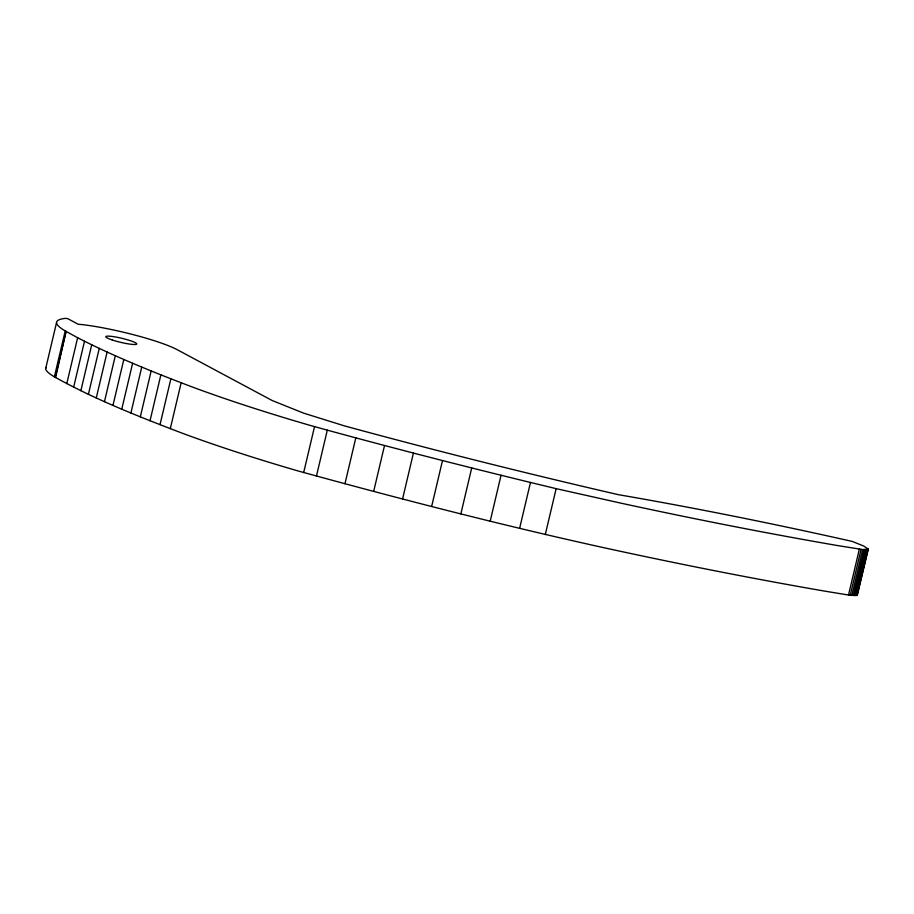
<?xml version="1.0" encoding="UTF-8"?>
<svg xmlns="http://www.w3.org/2000/svg" width="914" height="914" viewBox="0 0 914 914"><rect width="100%" height="100%" fill="white"/><g stroke="black" fill="none" stroke-linecap="round" stroke-linejoin="round"><path stroke-width="1.37" d="M45.7 368.456L56.554 322.551M54.383 376.808L65.237 330.902A123.607 16.349 13.3 0 1 65.614 318.335L67.865 318.712L78.227 324.276L81.974 324.573A63.294 8.375 13.3 0 1 177.282 349.731L272.121 400.503L303.379 413.059L344.464 425.89A976.62 129.16 13.3 0 0 618.447 494.691A694.914 91.903 13.3 0 1 852.236 541.419L863.741 546.046L868.3 549.086L857.332 595.254L850.237 595.3L825.879 591.324A779.311 103.065 13.3 0 1 610.346 549.12C505.476 526.213 401.497 499.375 298.01 470.939A374.454 49.527 13.3 0 1 180.744 432.63C138.197 416.338 95.559 399.624 55.617 377.516L54.383 376.808A123.607 16.349 13.3 0 1 45.986 367.439M55.217 377.265L66.071 331.348L65.237 330.902M55.617 377.516L66.071 331.348M66.779 383.652L77.633 337.734L66.471 331.611M73.657 387.148L84.511 341.23L77.633 337.734M80.866 390.689L91.72 344.784L84.511 341.23M88.407 394.3L99.26 348.383L91.72 344.784M96.267 397.944L107.121 352.039L99.26 348.383M104.459 401.646L115.313 355.74L107.121 352.039M112.959 405.393L123.813 359.476L115.313 355.74M121.768 409.175L132.621 363.258L123.813 359.476M130.896 413.002L141.739 367.085L132.621 363.258M140.31 416.864L151.164 370.947L141.739 367.085M150.022 420.76L160.875 374.843L151.164 370.947M160.019 424.69L170.872 378.773L160.875 374.843M170.301 428.643L181.155 382.738L170.872 378.773M303.677 472.561L314.53 426.655M316.45 476.08L327.303 430.163L308.863 425.033A374.454 49.527 13.3 0 1 191.597 386.725L181.155 382.738M344.955 483.78L355.809 437.863L327.303 430.163M373.666 491.412L384.52 445.506L355.809 437.863M402.571 498.975L413.425 453.07L384.52 445.506M431.648 506.459L442.502 460.553L413.425 453.07M460.862 513.862L471.715 467.945L442.502 460.553M490.201 521.163L501.043 475.257L471.715 467.945M519.62 528.372L530.474 482.466L501.043 475.257M545.292 534.553L556.146 488.647L621.2 503.214A779.311 103.065 13.3 0 0 836.733 545.418L862.69 549.577L868.3 549.086M848.512 595.048L859.354 549.143M850.237 595.3L861.091 549.394M851.837 595.482L862.69 549.577M853.265 595.608L864.107 549.702M854.499 595.665L865.352 549.76M855.538 595.665L866.392 549.748M856.372 595.597L867.215 549.68M857.926 590.261L859.834 582.161M860.474 579.465L861.753 574.061M864.301 563.264L867.18 551.108M856.966 595.46L868.174 548.777M857.332 595.254L856.966 594.317M530.474 482.466L556.146 488.647M112.239 339.985A15.949 2.114 13.3 0 0 136.712 344.11A15.949 2.114 13.3 0 0 114.833 336.855A15.949 2.114 13.3 0 0 112.239 339.985"/></g></svg>
